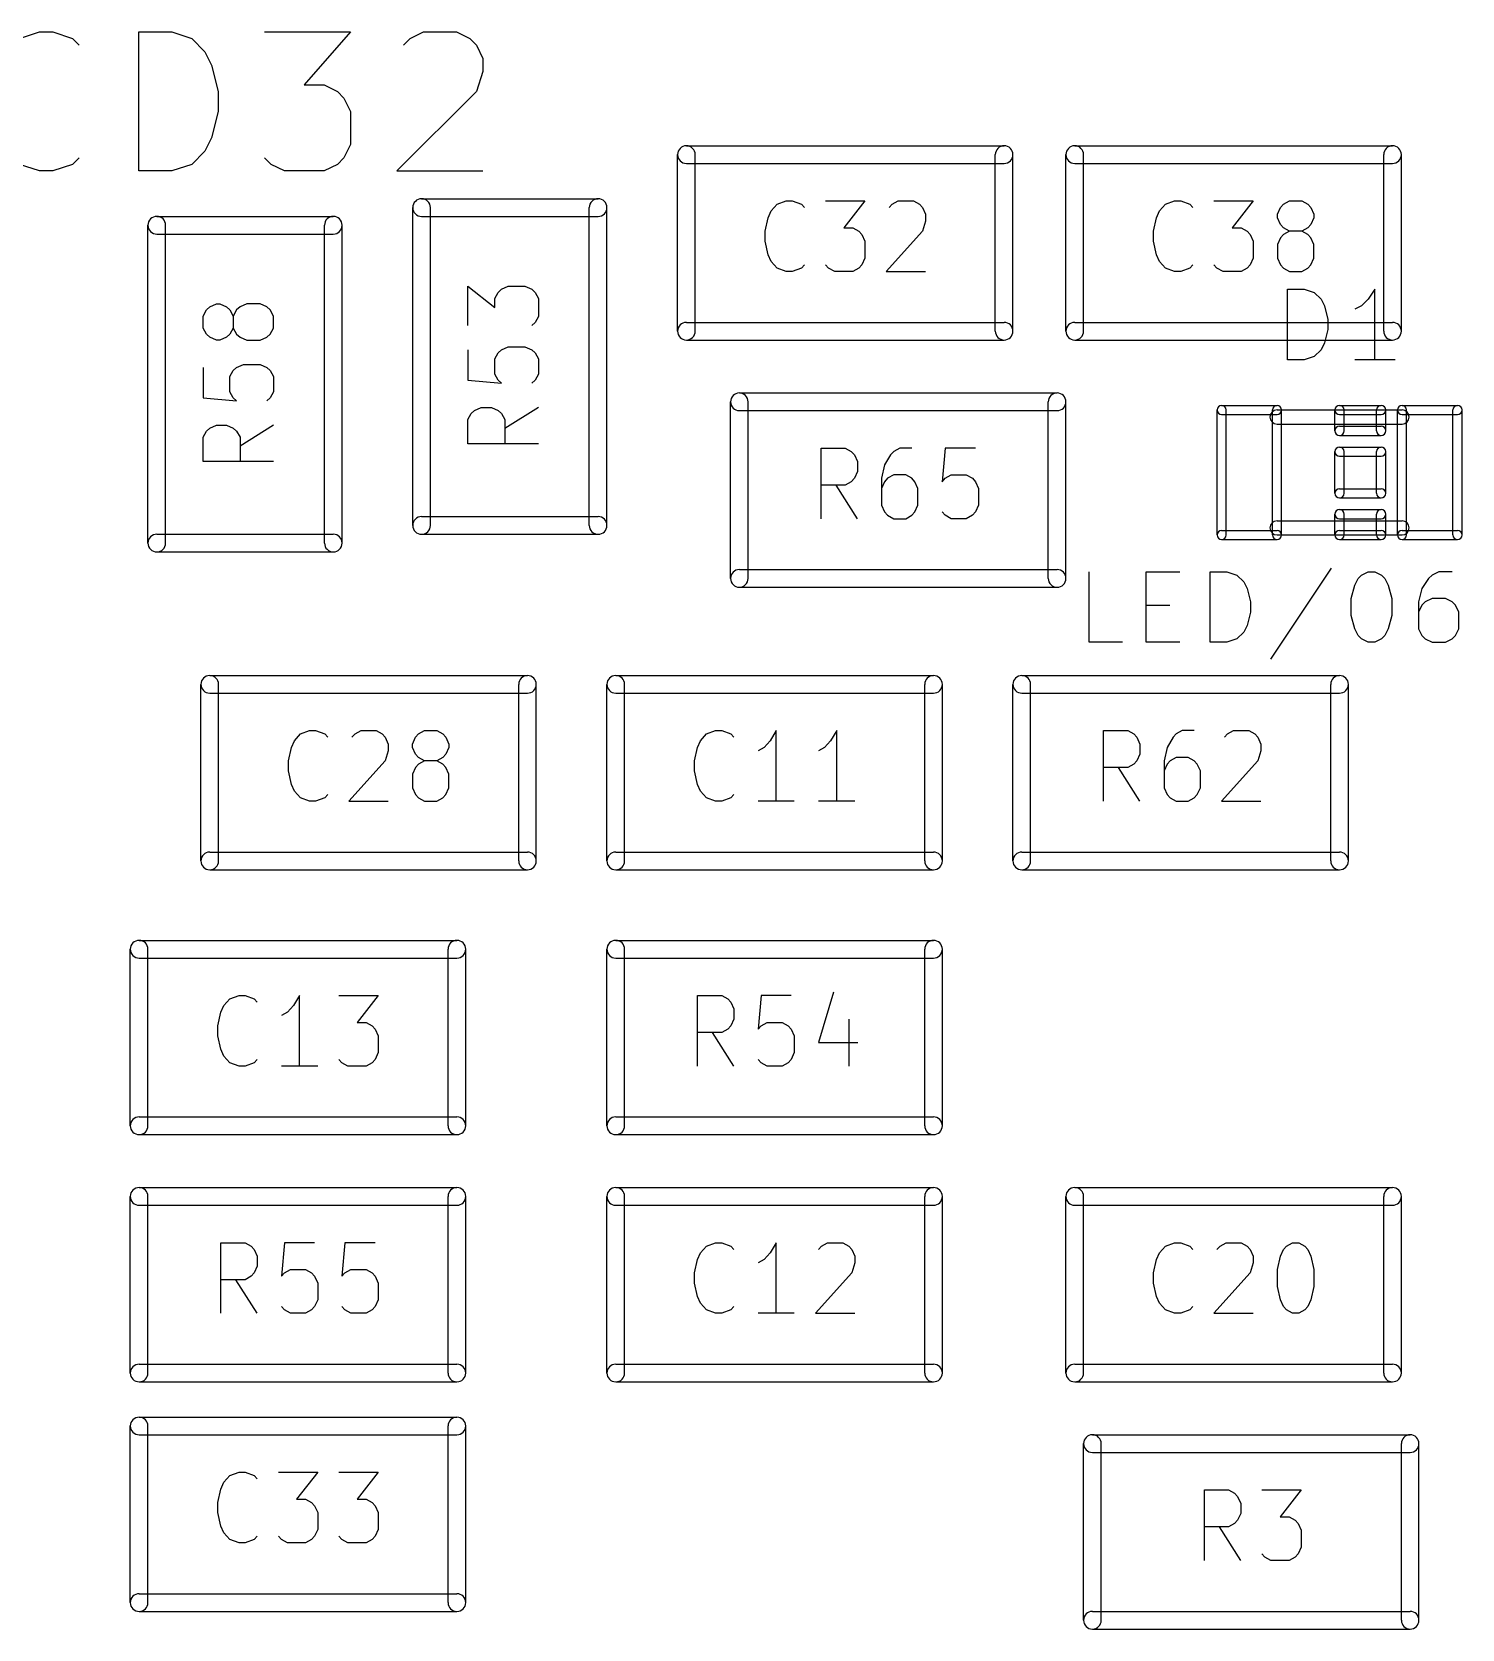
# Model space of a CAD drawing. Extents: x 51.7 to 137.6, y -122.1 to -55.4.
# Drawn here: x 83.81 to 94.1, y -86.04 to -74.56 of the extents above; entities that cross this region are included whole.
import ezdxf

# ---------------------------------------------------------------- set-up
doc = ezdxf.new("R2010")
doc.units = 0
doc.header["$MEASUREMENT"] = 0
doc.layers.add('BLACK', color=250, linetype='CONTINUOUS')

msp = doc.modelspace()

# ---------------------------------------------------------------- linework, layer by layer
at = {"layer": 'BLACK'}
for p, q in [((83.7222, -74.6034), (83.8651, -74.5558)), ((83.8651, -74.5558), (83.9603, -74.5558)), ((83.9603, -74.5558), (84.1032, -74.6034)), ((84.1032, -74.6034), (84.1508, -74.651)), ((84.5794, -75.5558), (84.5794, -74.5558)), ((84.5794, -74.5558), (84.8175, -74.5558)), ((84.8175, -74.5558), (84.9603, -74.6034)), ((84.9603, -74.6034), (85.0556, -74.6986)), ((85.4841, -74.5558), (86.1032, -74.5558)), ((86.1032, -74.5558), (85.7699, -74.9367)), ((86.4841, -74.651), (86.5318, -74.6034)), ((86.5318, -74.6034), (86.627, -74.5558)), ((86.627, -74.5558), (86.8651, -74.5558)), ((86.8651, -74.5558), (86.9603, -74.6034)), ((86.9603, -74.6034), (87.008, -74.651)), ((87.008, -74.651), (87.0556, -74.7462)), ((85.0556, -74.6986), (85.1032, -74.7939)), ((87.0556, -74.7462), (87.0556, -74.8415)), ((85.1032, -74.7939), (85.1508, -74.9843)), ((87.0556, -74.8415), (87.008, -74.9843)), ((85.1508, -74.9843), (85.1508, -75.1272)), ((85.7699, -74.9367), (85.9127, -74.9367)), ((85.9127, -74.9367), (86.008, -74.9843)), ((86.008, -74.9843), (86.0556, -75.032)), ((87.008, -74.9843), (86.4365, -75.5558)), ((86.0556, -75.032), (86.1032, -75.1272)), ((85.1508, -75.1272), (85.1032, -75.3177)), ((86.1032, -75.1272), (86.1032, -75.3653)), ((85.1032, -75.3177), (85.0556, -75.4129)), ((84.1508, -75.4605), (84.1032, -75.5081)), ((85.0556, -75.4129), (84.9603, -75.5081)), ((85.5318, -75.5081), (85.4841, -75.4605)), ((86.0556, -75.4605), (86.008, -75.5081)), ((86.1032, -75.3653), (86.0556, -75.4605)), ((88.4555, -76.708), (88.4555, -75.438)), ((88.519, -75.3745), (90.805, -75.3745)), ((88.5825, -76.708), (88.5825, -75.438)), ((90.7415, -76.708), (90.7415, -75.438)), ((90.8685, -76.708), (90.8685, -75.438)), ((91.2495, -76.708), (91.2495, -75.438)), ((91.313, -75.3745), (93.599, -75.3745)), ((91.3765, -76.708), (91.3765, -75.438)), ((93.5355, -76.708), (93.5355, -75.438)), ((93.6625, -76.708), (93.6625, -75.438)), ((83.8651, -75.5558), (83.7222, -75.5081)), ((83.9603, -75.5558), (83.8651, -75.5558)), ((84.1032, -75.5081), (83.9603, -75.5558)), ((84.8175, -75.5558), (84.5794, -75.5558)), ((84.9603, -75.5081), (84.8175, -75.5558)), ((85.627, -75.5558), (85.5318, -75.5081)), ((85.9127, -75.5558), (85.627, -75.5558)), ((86.008, -75.5081), (85.9127, -75.5558)), ((86.4365, -75.5558), (87.0556, -75.5558)), ((88.519, -75.5015), (90.805, -75.5015)), ((91.313, -75.5015), (93.599, -75.5015)), ((86.614, -75.7555), (87.884, -75.7555)), ((89.1286, -75.8432), (89.1721, -75.7948)), ((89.1721, -75.7948), (89.2375, -75.7706)), ((89.2375, -75.7706), (89.281, -75.7706)), ((89.281, -75.7706), (89.3463, -75.7948)), ((89.3463, -75.7948), (89.3681, -75.819)), ((89.5205, -75.7706), (89.8035, -75.7706)), ((89.8035, -75.7706), (89.6511, -75.9641)), ((89.9777, -75.819), (89.9995, -75.7948)), ((89.9995, -75.7948), (90.043, -75.7706)), ((90.043, -75.7706), (90.1519, -75.7706)), ((90.1519, -75.7706), (90.1954, -75.7948)), ((90.1954, -75.7948), (90.2172, -75.819)), ((91.9226, -75.8432), (91.9661, -75.7948)), ((91.9661, -75.7948), (92.0315, -75.7706)), ((92.0315, -75.7706), (92.075, -75.7706)), ((92.075, -75.7706), (92.1403, -75.7948)), ((92.1403, -75.7948), (92.1621, -75.819)), ((92.3145, -75.7706), (92.5975, -75.7706)), ((92.5975, -75.7706), (92.4451, -75.9641)), ((92.7935, -75.819), (92.8152, -75.7948)), ((92.8152, -75.7948), (92.8588, -75.7706)), ((92.8588, -75.7706), (92.9459, -75.7706)), ((92.9459, -75.7706), (92.9894, -75.7948)), ((92.9894, -75.7948), (93.0112, -75.819)), ((84.709, -75.8825), (85.979, -75.8825)), ((86.5505, -78.105), (86.5505, -75.819)), ((86.614, -75.8825), (87.884, -75.8825)), ((86.6775, -78.105), (86.6775, -75.819)), ((87.8205, -78.105), (87.8205, -75.819)), ((87.9475, -78.105), (87.9475, -75.819)), ((89.0851, -75.9883), (89.1068, -75.8916)), ((89.1068, -75.8916), (89.1286, -75.8432)), ((90.2172, -75.819), (90.2389, -75.8674)), ((90.2389, -75.9158), (90.2172, -75.9883)), ((90.2389, -75.8674), (90.2389, -75.9158)), ((91.8791, -75.9883), (91.9008, -75.8916)), ((91.9008, -75.8916), (91.9226, -75.8432)), ((92.7717, -75.8674), (92.7935, -75.819)), ((92.7717, -75.8916), (92.7717, -75.8674)), ((92.7935, -75.94), (92.7717, -75.8916)), ((93.0112, -75.819), (93.0329, -75.8674)), ((93.0329, -75.8916), (93.0112, -75.94)), ((93.0329, -75.8674), (93.0329, -75.8916)), ((84.6455, -78.232), (84.6455, -75.946)), ((84.709, -76.0095), (85.979, -76.0095)), ((84.7725, -78.232), (84.7725, -75.946)), ((85.9155, -78.232), (85.9155, -75.946)), ((86.0425, -78.232), (86.0425, -75.946)), ((89.0851, -76.0609), (89.0851, -75.9883)), ((89.6511, -75.9641), (89.7164, -75.9641)), ((89.7164, -75.9641), (89.76, -75.9883)), ((89.76, -75.9883), (89.7817, -76.0125)), ((89.7817, -76.0125), (89.8035, -76.0609)), ((90.2172, -75.9883), (89.9559, -76.2786)), ((91.8791, -76.0609), (91.8791, -75.9883)), ((92.4451, -75.9641), (92.5104, -75.9641)), ((92.5104, -75.9641), (92.554, -75.9883)), ((92.554, -75.9883), (92.5757, -76.0125)), ((92.5757, -76.0125), (92.5975, -76.0609)), ((92.7935, -76.0367), (92.7717, -76.0851)), ((92.8152, -75.9641), (92.7935, -75.94)), ((92.8152, -76.0125), (92.7935, -76.0367)), ((92.8588, -75.9883), (92.8152, -75.9641)), ((92.8588, -75.9883), (92.8152, -76.0125)), ((92.9459, -75.9883), (92.8588, -75.9883)), ((92.9894, -75.9641), (92.9459, -75.9883)), ((92.9894, -76.0125), (92.9459, -75.9883)), ((93.0112, -75.94), (92.9894, -75.9641)), ((93.0112, -76.0367), (92.9894, -76.0125)), ((93.0329, -76.0851), (93.0112, -76.0367)), ((89.1068, -76.1577), (89.0851, -76.0609)), ((89.8035, -76.0609), (89.8035, -76.1819)), ((91.9008, -76.1577), (91.8791, -76.0609)), ((92.5975, -76.0609), (92.5975, -76.1819)), ((92.7717, -76.0851), (92.7717, -76.1819)), ((93.0329, -76.1819), (93.0329, -76.0851)), ((89.1286, -76.206), (89.1068, -76.1577)), ((89.1721, -76.2544), (89.1286, -76.206)), ((89.2375, -76.2786), (89.1721, -76.2544)), ((89.3463, -76.2544), (89.281, -76.2786)), ((89.3681, -76.2302), (89.3463, -76.2544)), ((89.5423, -76.2544), (89.5205, -76.2302)), ((89.5858, -76.2786), (89.5423, -76.2544)), ((89.76, -76.2544), (89.7164, -76.2786)), ((89.7817, -76.2302), (89.76, -76.2544)), ((89.8035, -76.1819), (89.7817, -76.2302)), ((91.9226, -76.206), (91.9008, -76.1577)), ((91.9661, -76.2544), (91.9226, -76.206)), ((92.0315, -76.2786), (91.9661, -76.2544)), ((92.1403, -76.2544), (92.075, -76.2786)), ((92.1621, -76.2302), (92.1403, -76.2544)), ((92.3363, -76.2544), (92.3145, -76.2302)), ((92.3798, -76.2786), (92.3363, -76.2544)), ((92.554, -76.2544), (92.5104, -76.2786)), ((92.5757, -76.2302), (92.554, -76.2544)), ((92.5975, -76.1819), (92.5757, -76.2302)), ((92.7717, -76.1819), (92.7935, -76.2302)), ((92.7935, -76.2302), (92.8152, -76.2544)), ((92.8152, -76.2544), (92.8588, -76.2786)), ((92.9459, -76.2786), (92.9894, -76.2544)), ((92.9894, -76.2544), (93.0112, -76.2302)), ((93.0112, -76.2302), (93.0329, -76.1819)), ((86.9466, -76.6681), (86.9466, -76.3851)), ((86.9466, -76.3851), (87.1401, -76.5375)), ((87.1885, -76.4068), (87.2369, -76.3851)), ((87.2369, -76.3851), (87.3579, -76.3851)), ((87.3579, -76.3851), (87.4062, -76.4068)), ((89.281, -76.2786), (89.2375, -76.2786)), ((89.7164, -76.2786), (89.5858, -76.2786)), ((89.9559, -76.2786), (90.2389, -76.2786)), ((92.075, -76.2786), (92.0315, -76.2786)), ((92.5104, -76.2786), (92.3798, -76.2786)), ((92.8588, -76.2786), (92.9459, -76.2786)), ((87.1401, -76.4721), (87.1643, -76.4286)), ((87.1401, -76.5375), (87.1401, -76.4721)), ((87.1643, -76.4286), (87.1885, -76.4068)), ((87.4062, -76.4068), (87.4304, -76.4286)), ((87.4304, -76.4286), (87.4546, -76.4721)), ((87.4546, -76.4721), (87.4546, -76.6028)), ((92.843, -76.9136), (92.843, -76.4056)), ((92.843, -76.4056), (92.964, -76.4056)), ((92.964, -76.4056), (93.0366, -76.4298)), ((93.0366, -76.4298), (93.085, -76.4782)), ((93.085, -76.4782), (93.1091, -76.5266)), ((93.4236, -76.4782), (93.3752, -76.5266)), ((93.472, -76.4056), (93.4236, -76.4782)), ((93.472, -76.9136), (93.472, -76.4056)), ((85.0416, -76.5991), (85.0658, -76.5556)), ((85.0416, -76.6862), (85.0416, -76.5991)), ((85.0658, -76.5556), (85.09, -76.5338)), ((85.09, -76.5338), (85.1384, -76.5121)), ((85.1384, -76.5121), (85.1626, -76.5121)), ((85.1626, -76.5121), (85.211, -76.5338)), ((85.211, -76.5338), (85.2351, -76.5556)), ((85.2351, -76.5556), (85.2593, -76.5991)), ((85.2835, -76.5556), (85.2593, -76.5991)), ((85.2593, -76.5991), (85.2593, -76.6862)), ((85.3077, -76.5338), (85.2835, -76.5556)), ((85.3561, -76.5121), (85.3077, -76.5338)), ((85.4529, -76.5121), (85.3561, -76.5121)), ((85.5012, -76.5338), (85.4529, -76.5121)), ((85.5254, -76.5556), (85.5012, -76.5338)), ((85.5496, -76.5991), (85.5254, -76.5556)), ((85.5496, -76.6862), (85.5496, -76.5991)), ((87.4546, -76.6028), (87.4304, -76.6463)), ((93.1091, -76.5266), (93.1333, -76.6233)), ((93.3752, -76.5266), (93.3269, -76.5508)), ((85.0658, -76.7298), (85.0416, -76.6862)), ((85.09, -76.7515), (85.0658, -76.7298)), ((85.2351, -76.7298), (85.211, -76.7515)), ((85.2593, -76.6862), (85.2351, -76.7298)), ((85.2593, -76.6862), (85.2835, -76.7298)), ((85.2835, -76.7298), (85.3077, -76.7515)), ((85.5012, -76.7515), (85.5254, -76.7298)), ((85.5254, -76.7298), (85.5496, -76.6862)), ((87.4304, -76.6463), (87.4062, -76.6681)), ((88.519, -76.6445), (90.805, -76.6445)), ((91.313, -76.6445), (93.599, -76.6445)), ((93.1333, -76.6959), (93.1091, -76.7927)), ((93.1333, -76.6233), (93.1333, -76.6959)), ((85.1384, -76.7733), (85.09, -76.7515)), ((85.1626, -76.7733), (85.1384, -76.7733)), ((85.211, -76.7515), (85.1626, -76.7733)), ((85.3077, -76.7515), (85.3561, -76.7733)), ((85.3561, -76.7733), (85.4529, -76.7733)), ((85.4529, -76.7733), (85.5012, -76.7515)), ((86.9466, -76.8423), (86.9466, -77.06)), ((87.1643, -76.864), (87.1885, -76.8423)), ((87.1885, -76.8423), (87.2369, -76.8205)), ((87.2369, -76.8205), (87.3579, -76.8205)), ((87.3579, -76.8205), (87.4062, -76.8423)), ((87.4062, -76.8423), (87.4304, -76.864)), ((88.519, -76.7715), (90.805, -76.7715)), ((91.313, -76.7715), (93.599, -76.7715)), ((93.085, -76.841), (93.0366, -76.8894)), ((93.1091, -76.7927), (93.085, -76.841)), ((85.2835, -76.9693), (85.3319, -76.9475)), ((85.3319, -76.9475), (85.4529, -76.9475)), ((85.4529, -76.9475), (85.5012, -76.9693)), ((87.1401, -76.9076), (87.1643, -76.864)), ((87.1401, -77.0164), (87.1401, -76.9076)), ((87.4304, -76.864), (87.4546, -76.9076)), ((87.4546, -76.9076), (87.4546, -77.0164)), ((92.964, -76.9136), (92.843, -76.9136)), ((93.0366, -76.8894), (92.964, -76.9136)), ((93.6171, -76.9136), (93.3269, -76.9136)), ((85.0416, -76.9693), (85.0416, -77.187)), ((85.2351, -77.0346), (85.2593, -76.991)), ((85.2351, -77.1434), (85.2351, -77.0346)), ((85.2593, -76.991), (85.2835, -76.9693)), ((85.5012, -76.9693), (85.5254, -76.991)), ((85.5254, -76.991), (85.5496, -77.0346)), ((85.5496, -77.0346), (85.5496, -77.1434)), ((86.9466, -77.06), (87.1885, -77.0817)), ((87.1643, -77.06), (87.1401, -77.0164)), ((87.1885, -77.0817), (87.1643, -77.06)), ((87.4304, -77.06), (87.4062, -77.0817)), ((87.4546, -77.0164), (87.4304, -77.06)), ((85.0416, -77.187), (85.2835, -77.2087)), ((85.2593, -77.187), (85.2351, -77.1434)), ((85.2835, -77.2087), (85.2593, -77.187)), ((85.5254, -77.187), (85.5012, -77.2087)), ((85.5496, -77.1434), (85.5254, -77.187)), ((88.9, -77.1525), (91.186, -77.1525)), ((86.9466, -77.343), (86.9708, -77.2995)), ((86.9708, -77.2995), (86.995, -77.2777)), ((86.995, -77.2777), (87.0434, -77.2559)), ((87.0434, -77.2559), (87.116, -77.2559)), ((87.116, -77.2559), (87.1643, -77.2777)), ((87.1643, -77.2777), (87.1885, -77.2995)), ((87.1885, -77.2995), (87.2127, -77.343)), ((87.4546, -77.2559), (87.2127, -77.4083)), ((88.8365, -78.486), (88.8365, -77.216)), ((88.9, -77.2795), (91.186, -77.2795)), ((88.9635, -78.486), (88.9635, -77.216)), ((91.1225, -78.486), (91.1225, -77.216)), ((91.2495, -78.486), (91.2495, -77.216)), ((92.3366, -78.1736), (92.3366, -77.2744)), ((92.3696, -77.2414), (92.7684, -77.2414)), ((92.4027, -78.1736), (92.4027, -77.2744)), ((92.7354, -78.1736), (92.7354, -77.2744)), ((92.7684, -77.2744), (93.6676, -77.2744)), ((92.8014, -78.1736), (92.8014, -77.2744)), ((93.185, -77.4243), (93.185, -77.2744)), ((93.218, -77.2414), (93.5177, -77.2414)), ((93.251, -77.4243), (93.251, -77.2744)), ((93.4847, -77.4243), (93.4847, -77.2744)), ((93.5507, -77.4243), (93.5507, -77.2744)), ((93.6346, -78.1736), (93.6346, -77.2744)), ((93.6676, -77.2414), (94.0664, -77.2414)), ((93.7006, -78.1736), (93.7006, -77.2744)), ((94.0333, -78.1736), (94.0333, -77.2744)), ((94.0994, -78.1736), (94.0994, -77.2744)), ((85.0658, -77.4265), (85.09, -77.4047)), ((85.09, -77.4047), (85.1384, -77.3829)), ((85.1384, -77.3829), (85.211, -77.3829)), ((85.211, -77.3829), (85.2593, -77.4047)), ((85.2593, -77.4047), (85.2835, -77.4265)), ((85.5496, -77.3829), (85.3077, -77.5353)), ((86.9466, -77.5172), (86.9466, -77.343)), ((87.2127, -77.343), (87.2127, -77.5172)), ((92.3696, -77.3074), (92.7684, -77.3074)), ((92.7684, -77.376), (93.6676, -77.376)), ((93.218, -77.3074), (93.5177, -77.3074)), ((93.218, -77.3913), (93.5177, -77.3913)), ((93.6676, -77.3074), (94.0664, -77.3074)), ((85.0416, -77.47), (85.0658, -77.4265)), ((85.0416, -77.6442), (85.0416, -77.47)), ((85.2835, -77.4265), (85.3077, -77.47)), ((85.3077, -77.47), (85.3077, -77.6442)), ((87.4546, -77.5172), (86.9466, -77.5172)), ((93.218, -77.4573), (93.5177, -77.4573)), ((85.5496, -77.6442), (85.0416, -77.6442)), ((89.4878, -78.0566), (89.4878, -77.5486)), ((89.4878, -77.5486), (89.662, -77.5486)), ((89.662, -77.5486), (89.7055, -77.5728)), ((89.7055, -77.5728), (89.7273, -77.597)), ((89.7273, -77.597), (89.7491, -77.6454)), ((89.7491, -77.6454), (89.7491, -77.718)), ((89.9886, -77.597), (89.945, -77.6696)), ((90.0103, -77.5728), (89.9886, -77.597)), ((90.0539, -77.5486), (90.0103, -77.5728)), ((90.141, -77.5486), (90.0539, -77.5486)), ((90.3805, -77.5486), (90.3587, -77.7905)), ((90.5982, -77.5486), (90.3805, -77.5486)), ((93.185, -77.8739), (93.185, -77.5741)), ((93.218, -77.5411), (93.5177, -77.5411)), ((93.218, -77.6072), (93.5177, -77.6072)), ((93.251, -77.8739), (93.251, -77.5741)), ((93.4847, -77.8739), (93.4847, -77.5741)), ((93.5507, -77.8739), (93.5507, -77.5741)), ((89.7491, -77.718), (89.7273, -77.7663)), ((89.945, -77.6696), (89.9233, -77.7663)), ((90.0103, -77.7421), (89.9668, -77.7663)), ((90.0974, -77.7421), (90.0103, -77.7421)), ((90.141, -77.7663), (90.0974, -77.7421)), ((90.3805, -77.7663), (90.424, -77.7421)), ((90.424, -77.7421), (90.5329, -77.7421)), ((90.5329, -77.7421), (90.5764, -77.7663)), ((89.662, -77.8147), (89.4878, -77.8147)), ((89.7491, -78.0566), (89.5967, -77.8147)), ((89.7055, -77.7905), (89.662, -77.8147)), ((89.7273, -77.7663), (89.7055, -77.7905)), ((89.9233, -77.7663), (89.9233, -77.9599)), ((89.945, -77.7905), (89.9233, -77.8389)), ((89.9668, -77.7663), (89.945, -77.7905)), ((90.1627, -77.7905), (90.141, -77.7663)), ((90.1845, -77.8389), (90.1627, -77.7905)), ((90.1845, -77.9599), (90.1845, -77.8389)), ((90.3587, -77.7905), (90.3805, -77.7663)), ((90.5764, -77.7663), (90.5982, -77.7905)), ((90.5982, -77.7905), (90.6199, -77.8389)), ((90.6199, -77.8389), (90.6199, -77.9599)), ((93.218, -77.8408), (93.5177, -77.8408)), ((89.9233, -77.9599), (89.945, -78.0082)), ((90.1627, -78.0082), (90.1845, -77.9599)), ((90.6199, -77.9599), (90.5982, -78.0082)), ((93.218, -77.9069), (93.5177, -77.9069)), ((93.218, -77.9907), (93.5177, -77.9907)), ((86.614, -78.0415), (87.884, -78.0415)), ((89.945, -78.0082), (89.9668, -78.0324)), ((89.9668, -78.0324), (90.0103, -78.0566)), ((90.0103, -78.0566), (90.0974, -78.0566)), ((90.0974, -78.0566), (90.141, -78.0324)), ((90.141, -78.0324), (90.1627, -78.0082)), ((90.3805, -78.0324), (90.3587, -78.0082)), ((90.424, -78.0566), (90.3805, -78.0324)), ((90.5329, -78.0566), (90.424, -78.0566)), ((90.5764, -78.0324), (90.5329, -78.0566)), ((90.5982, -78.0082), (90.5764, -78.0324)), ((92.7684, -78.072), (93.6676, -78.072)), ((93.185, -78.1736), (93.185, -78.0237)), ((93.218, -78.0567), (93.5177, -78.0567)), ((93.251, -78.1736), (93.251, -78.0237)), ((93.4847, -78.1736), (93.4847, -78.0237)), ((93.5507, -78.1736), (93.5507, -78.0237)), ((84.709, -78.1685), (85.979, -78.1685)), ((86.614, -78.1685), (87.884, -78.1685)), ((92.3696, -78.1406), (92.7684, -78.1406)), ((92.3696, -78.2066), (92.7684, -78.2066)), ((92.7684, -78.1736), (93.6676, -78.1736)), ((93.218, -78.1406), (93.5177, -78.1406)), ((93.218, -78.2066), (93.5177, -78.2066)), ((93.6676, -78.1406), (94.0664, -78.1406)), ((93.6676, -78.2066), (94.0664, -78.2066)), ((84.709, -78.2955), (85.979, -78.2955)), ((88.9, -78.4225), (91.186, -78.4225)), ((91.4158, -78.9456), (91.4158, -78.4376)), ((91.827, -78.9456), (91.827, -78.4376)), ((91.827, -78.4376), (92.069, -78.4376)), ((92.2867, -78.9456), (92.2867, -78.4376)), ((92.2867, -78.4376), (92.4076, -78.4376)), ((92.4076, -78.4376), (92.4802, -78.4618)), ((93.1575, -78.4134), (92.7221, -79.0666)), ((93.3752, -78.4618), (93.4236, -78.4376)), ((93.4236, -78.4376), (93.472, -78.4376)), ((93.472, -78.4376), (93.5204, -78.4618)), ((93.9316, -78.4376), (93.8832, -78.4618)), ((94.0284, -78.4376), (93.9316, -78.4376)), ((88.9, -78.5495), (91.186, -78.5495)), ((92.4802, -78.4618), (92.5286, -78.5102)), ((92.5286, -78.5102), (92.5528, -78.5586)), ((92.5528, -78.5586), (92.577, -78.6553)), ((93.3027, -78.6311), (93.3269, -78.5344)), ((93.3269, -78.5344), (93.351, -78.486)), ((93.351, -78.486), (93.3752, -78.4618)), ((93.5204, -78.4618), (93.5446, -78.486)), ((93.5446, -78.486), (93.5688, -78.5344)), ((93.5688, -78.5344), (93.593, -78.6311)), ((93.8107, -78.5586), (93.7865, -78.6553)), ((93.859, -78.486), (93.8107, -78.5586)), ((93.8832, -78.4618), (93.859, -78.486)), ((91.827, -78.6795), (91.9964, -78.6795)), ((92.577, -78.6553), (92.577, -78.7279)), ((93.3027, -78.7521), (93.3027, -78.6311)), ((93.593, -78.6311), (93.593, -78.7521)), ((93.7865, -78.6553), (93.7865, -78.8489)), ((93.8107, -78.6795), (93.7865, -78.7279)), ((93.8349, -78.6553), (93.8107, -78.6795)), ((93.8832, -78.6311), (93.8349, -78.6553)), ((93.98, -78.6311), (93.8832, -78.6311)), ((94.0284, -78.6553), (93.98, -78.6311)), ((94.0526, -78.6795), (94.0284, -78.6553)), ((94.0768, -78.7279), (94.0526, -78.6795)), ((92.577, -78.7279), (92.5528, -78.8247)), ((93.3269, -78.8489), (93.3027, -78.7521)), ((93.593, -78.7521), (93.5688, -78.8489)), ((94.0768, -78.8489), (94.0768, -78.7279)), ((92.5286, -78.873), (92.4802, -78.9214)), ((92.5528, -78.8247), (92.5286, -78.873)), ((93.351, -78.8972), (93.3269, -78.8489)), ((93.3752, -78.9214), (93.351, -78.8972)), ((93.5446, -78.8972), (93.5204, -78.9214)), ((93.5688, -78.8489), (93.5446, -78.8972)), ((93.7865, -78.8489), (93.8107, -78.8972)), ((93.8107, -78.8972), (93.8349, -78.9214)), ((94.0284, -78.9214), (94.0526, -78.8972)), ((94.0526, -78.8972), (94.0768, -78.8489)), ((91.6577, -78.9456), (91.4158, -78.9456)), ((92.069, -78.9456), (91.827, -78.9456)), ((92.4076, -78.9456), (92.2867, -78.9456)), ((92.4802, -78.9214), (92.4076, -78.9456)), ((93.4236, -78.9456), (93.3752, -78.9214)), ((93.472, -78.9456), (93.4236, -78.9456)), ((93.5204, -78.9214), (93.472, -78.9456)), ((93.8349, -78.9214), (93.8832, -78.9456)), ((93.8832, -78.9456), (93.98, -78.9456)), ((93.98, -78.9456), (94.0284, -78.9214)), ((85.0265, -80.518), (85.0265, -79.248)), ((85.09, -79.1845), (87.376, -79.1845)), ((85.1535, -80.518), (85.1535, -79.248)), ((87.3125, -80.518), (87.3125, -79.248)), ((87.4395, -80.518), (87.4395, -79.248)), ((87.9475, -80.518), (87.9475, -79.248)), ((88.011, -79.1845), (90.297, -79.1845)), ((88.0745, -80.518), (88.0745, -79.248)), ((90.2335, -80.518), (90.2335, -79.248)), ((90.3605, -80.518), (90.3605, -79.248)), ((90.8685, -80.518), (90.8685, -79.248)), ((90.932, -79.1845), (93.218, -79.1845)), ((90.9955, -80.518), (90.9955, -79.248)), ((93.1545, -80.518), (93.1545, -79.248)), ((93.2815, -80.518), (93.2815, -79.248)), ((85.09, -79.3115), (87.376, -79.3115)), ((88.011, -79.3115), (90.297, -79.3115)), ((90.932, -79.3115), (93.218, -79.3115)), ((85.7431, -79.6048), (85.8085, -79.5806)), ((85.8085, -79.5806), (85.852, -79.5806)), ((85.852, -79.5806), (85.9173, -79.6048)), ((86.135, -79.6048), (86.1786, -79.5806)), ((86.1786, -79.5806), (86.2874, -79.5806)), ((86.2874, -79.5806), (86.331, -79.6048)), ((86.5922, -79.6048), (86.6358, -79.5806)), ((86.6358, -79.5806), (86.7229, -79.5806)), ((86.7229, -79.5806), (86.7664, -79.6048)), ((88.6641, -79.6048), (88.7295, -79.5806)), ((88.7295, -79.5806), (88.773, -79.5806)), ((88.773, -79.5806), (88.8383, -79.6048)), ((89.1649, -79.5806), (89.1213, -79.6532)), ((89.1649, -80.0886), (89.1649, -79.5806)), ((89.6003, -79.5806), (89.5568, -79.6532)), ((89.6003, -80.0886), (89.6003, -79.5806)), ((91.5198, -80.0886), (91.5198, -79.5806)), ((91.5198, -79.5806), (91.694, -79.5806)), ((91.694, -79.5806), (91.7375, -79.6048)), ((92.0859, -79.5806), (92.0423, -79.6048)), ((92.173, -79.5806), (92.0859, -79.5806)), ((92.4125, -79.6048), (92.456, -79.5806)), ((92.456, -79.5806), (92.5649, -79.5806)), ((92.5649, -79.5806), (92.6084, -79.6048)), ((85.6561, -79.7983), (85.6778, -79.7016)), ((85.6778, -79.7016), (85.6996, -79.6532)), ((85.6996, -79.6532), (85.7431, -79.6048)), ((85.9173, -79.6048), (85.9391, -79.629)), ((86.1133, -79.629), (86.135, -79.6048)), ((86.331, -79.6048), (86.3527, -79.629)), ((86.3527, -79.629), (86.3745, -79.6774)), ((86.3745, -79.6774), (86.3745, -79.7258)), ((86.5487, -79.6774), (86.5705, -79.629)), ((86.5487, -79.7016), (86.5487, -79.6774)), ((86.5705, -79.75), (86.5487, -79.7016)), ((86.5705, -79.629), (86.5922, -79.6048)), ((86.7664, -79.6048), (86.7882, -79.629)), ((86.7882, -79.629), (86.8099, -79.6774)), ((86.8099, -79.7016), (86.7882, -79.75)), ((86.8099, -79.6774), (86.8099, -79.7016)), ((88.5771, -79.7983), (88.5988, -79.7016)), ((88.5988, -79.7016), (88.6206, -79.6532)), ((88.6206, -79.6532), (88.6641, -79.6048)), ((88.8383, -79.6048), (88.8601, -79.629)), ((89.0778, -79.7016), (89.0343, -79.7258)), ((89.1213, -79.6532), (89.0778, -79.7016)), ((89.5132, -79.7016), (89.4697, -79.7258)), ((89.5568, -79.6532), (89.5132, -79.7016)), ((91.7375, -79.6048), (91.7593, -79.629)), ((91.7593, -79.629), (91.7811, -79.6774)), ((91.7811, -79.6774), (91.7811, -79.75)), ((91.977, -79.7016), (91.9553, -79.7983)), ((92.0206, -79.629), (91.977, -79.7016)), ((92.0423, -79.6048), (92.0206, -79.629)), ((92.3907, -79.629), (92.4125, -79.6048)), ((92.6084, -79.6048), (92.6302, -79.629)), ((92.6302, -79.629), (92.6519, -79.6774)), ((92.6519, -79.6774), (92.6519, -79.7258)), ((85.6561, -79.8709), (85.6561, -79.7983)), ((86.3527, -79.7983), (86.0915, -80.0886)), ((86.3745, -79.7258), (86.3527, -79.7983)), ((86.5922, -79.7741), (86.5705, -79.75)), ((86.5922, -79.8225), (86.5705, -79.8467)), ((86.6358, -79.7983), (86.5922, -79.7741)), ((86.6358, -79.7983), (86.5922, -79.8225)), ((86.7229, -79.7983), (86.6358, -79.7983)), ((86.7664, -79.7741), (86.7229, -79.7983)), ((86.7664, -79.8225), (86.7229, -79.7983)), ((86.7882, -79.75), (86.7664, -79.7741)), ((86.7882, -79.8467), (86.7664, -79.8225)), ((88.5771, -79.8709), (88.5771, -79.7983)), ((91.7375, -79.8225), (91.694, -79.8467)), ((91.7593, -79.7983), (91.7375, -79.8225)), ((91.7811, -79.75), (91.7593, -79.7983)), ((91.9553, -79.7983), (91.9553, -79.9919)), ((91.977, -79.8225), (91.9553, -79.8709)), ((91.9988, -79.7983), (91.977, -79.8225)), ((92.0423, -79.7741), (91.9988, -79.7983)), ((92.1294, -79.7741), (92.0423, -79.7741)), ((92.173, -79.7983), (92.1294, -79.7741)), ((92.1947, -79.8225), (92.173, -79.7983)), ((92.2165, -79.8709), (92.1947, -79.8225)), ((92.6302, -79.7983), (92.3689, -80.0886)), ((92.6519, -79.7258), (92.6302, -79.7983)), ((85.6778, -79.9677), (85.6561, -79.8709)), ((86.5705, -79.8467), (86.5487, -79.8951)), ((86.5487, -79.8951), (86.5487, -79.9919)), ((86.8099, -79.8951), (86.7882, -79.8467)), ((86.8099, -79.9919), (86.8099, -79.8951)), ((88.5988, -79.9677), (88.5771, -79.8709)), ((91.694, -79.8467), (91.5198, -79.8467)), ((91.7811, -80.0886), (91.6287, -79.8467)), ((92.2165, -79.9919), (92.2165, -79.8709)), ((85.6996, -80.016), (85.6778, -79.9677)), ((85.7431, -80.0644), (85.6996, -80.016)), ((85.9391, -80.0402), (85.9173, -80.0644)), ((86.5487, -79.9919), (86.5705, -80.0402)), ((86.5705, -80.0402), (86.5922, -80.0644)), ((86.7664, -80.0644), (86.7882, -80.0402)), ((86.7882, -80.0402), (86.8099, -79.9919)), ((88.6206, -80.016), (88.5988, -79.9677)), ((88.6641, -80.0644), (88.6206, -80.016)), ((88.8601, -80.0402), (88.8383, -80.0644)), ((91.9553, -79.9919), (91.977, -80.0402)), ((91.977, -80.0402), (91.9988, -80.0644)), ((92.173, -80.0644), (92.1947, -80.0402)), ((92.1947, -80.0402), (92.2165, -79.9919)), ((85.8085, -80.0886), (85.7431, -80.0644)), ((85.852, -80.0886), (85.8085, -80.0886)), ((85.9173, -80.0644), (85.852, -80.0886)), ((86.0915, -80.0886), (86.3745, -80.0886)), ((86.5922, -80.0644), (86.6358, -80.0886)), ((86.6358, -80.0886), (86.7229, -80.0886)), ((86.7229, -80.0886), (86.7664, -80.0644)), ((88.7295, -80.0886), (88.6641, -80.0644)), ((88.773, -80.0886), (88.7295, -80.0886)), ((88.8383, -80.0644), (88.773, -80.0886)), ((89.2955, -80.0886), (89.0343, -80.0886)), ((89.7309, -80.0886), (89.4697, -80.0886)), ((91.9988, -80.0644), (92.0423, -80.0886)), ((92.0423, -80.0886), (92.1294, -80.0886)), ((92.1294, -80.0886), (92.173, -80.0644)), ((92.3689, -80.0886), (92.6519, -80.0886)), ((85.09, -80.4545), (87.376, -80.4545)), ((88.011, -80.4545), (90.297, -80.4545)), ((90.932, -80.4545), (93.218, -80.4545)), ((85.09, -80.5815), (87.376, -80.5815)), ((88.011, -80.5815), (90.297, -80.5815)), ((90.932, -80.5815), (93.218, -80.5815)), ((84.582, -81.0895), (86.868, -81.0895)), ((88.011, -81.0895), (90.297, -81.0895)), ((84.5185, -82.423), (84.5185, -81.153)), ((84.6455, -82.423), (84.6455, -81.153)), ((86.8045, -82.423), (86.8045, -81.153)), ((86.9315, -82.423), (86.9315, -81.153)), ((87.9475, -82.423), (87.9475, -81.153)), ((88.0745, -82.423), (88.0745, -81.153)), ((90.2335, -82.423), (90.2335, -81.153)), ((90.3605, -82.423), (90.3605, -81.153)), ((84.582, -81.2165), (86.868, -81.2165)), ((88.011, -81.2165), (90.297, -81.2165)), ((85.1916, -81.5582), (85.2351, -81.5098)), ((85.2351, -81.5098), (85.3005, -81.4856)), ((85.3005, -81.4856), (85.344, -81.4856)), ((85.344, -81.4856), (85.4093, -81.5098)), ((85.4093, -81.5098), (85.4311, -81.534)), ((85.7359, -81.4856), (85.6923, -81.5582)), ((85.7359, -81.9936), (85.7359, -81.4856)), ((86.0189, -81.4856), (86.3019, -81.4856)), ((86.3019, -81.4856), (86.1495, -81.6791)), ((88.5988, -81.9936), (88.5988, -81.4856)), ((88.5988, -81.4856), (88.773, -81.4856)), ((88.773, -81.4856), (88.8165, -81.5098)), ((88.8165, -81.5098), (88.8383, -81.534)), ((88.8383, -81.534), (88.8601, -81.5824)), ((89.056, -81.4856), (89.0343, -81.7275)), ((89.2737, -81.4856), (89.056, -81.4856)), ((89.5785, -81.4614), (89.4697, -81.8243)), ((85.1481, -81.7033), (85.1698, -81.6066)), ((85.1698, -81.6066), (85.1916, -81.5582)), ((85.6488, -81.6066), (85.6053, -81.6308)), ((85.6923, -81.5582), (85.6488, -81.6066)), ((88.8601, -81.655), (88.8383, -81.7033)), ((88.8601, -81.5824), (88.8601, -81.655)), ((89.6874, -81.655), (89.6874, -81.9936)), ((85.1481, -81.7759), (85.1481, -81.7033)), ((85.1698, -81.8727), (85.1481, -81.7759)), ((86.1495, -81.6791), (86.2149, -81.6791)), ((86.2149, -81.6791), (86.2584, -81.7033)), ((86.2584, -81.7033), (86.2802, -81.7275)), ((86.2802, -81.7275), (86.3019, -81.7759)), ((86.3019, -81.7759), (86.3019, -81.8969)), ((88.773, -81.7517), (88.5988, -81.7517)), ((88.8601, -81.9936), (88.7077, -81.7517)), ((88.8165, -81.7275), (88.773, -81.7517)), ((88.8383, -81.7033), (88.8165, -81.7275)), ((89.0343, -81.7275), (89.056, -81.7033)), ((89.056, -81.7033), (89.0996, -81.6791)), ((89.0996, -81.6791), (89.2084, -81.6791)), ((89.2084, -81.6791), (89.252, -81.7033)), ((89.252, -81.7033), (89.2737, -81.7275)), ((89.2737, -81.7275), (89.2955, -81.7759)), ((89.2955, -81.7759), (89.2955, -81.8969)), ((85.1916, -81.921), (85.1698, -81.8727)), ((86.3019, -81.8969), (86.2802, -81.9452)), ((89.2955, -81.8969), (89.2737, -81.9452)), ((89.4697, -81.8243), (89.7527, -81.8243)), ((85.2351, -81.9694), (85.1916, -81.921)), ((85.3005, -81.9936), (85.2351, -81.9694)), ((85.344, -81.9936), (85.3005, -81.9936)), ((85.4093, -81.9694), (85.344, -81.9936)), ((85.4311, -81.9452), (85.4093, -81.9694)), ((85.8665, -81.9936), (85.6053, -81.9936)), ((86.0407, -81.9694), (86.0189, -81.9452)), ((86.0842, -81.9936), (86.0407, -81.9694)), ((86.2149, -81.9936), (86.0842, -81.9936)), ((86.2584, -81.9694), (86.2149, -81.9936)), ((86.2802, -81.9452), (86.2584, -81.9694)), ((89.056, -81.9694), (89.0343, -81.9452)), ((89.0996, -81.9936), (89.056, -81.9694)), ((89.2084, -81.9936), (89.0996, -81.9936)), ((89.252, -81.9694), (89.2084, -81.9936)), ((89.2737, -81.9452), (89.252, -81.9694)), ((84.582, -82.3595), (86.868, -82.3595)), ((88.011, -82.3595), (90.297, -82.3595)), ((84.582, -82.4865), (86.868, -82.4865)), ((88.011, -82.4865), (90.297, -82.4865)), ((84.5185, -84.201), (84.5185, -82.931)), ((84.582, -82.8675), (86.868, -82.8675)), ((84.6455, -84.201), (84.6455, -82.931)), ((86.8045, -84.201), (86.8045, -82.931)), ((86.9315, -84.201), (86.9315, -82.931)), ((87.9475, -84.201), (87.9475, -82.931)), ((88.011, -82.8675), (90.297, -82.8675)), ((88.0745, -84.201), (88.0745, -82.931)), ((90.2335, -84.201), (90.2335, -82.931)), ((90.3605, -84.201), (90.3605, -82.931)), ((91.2495, -84.201), (91.2495, -82.931)), ((91.313, -82.8675), (93.599, -82.8675)), ((91.3765, -84.201), (91.3765, -82.931)), ((93.5355, -84.201), (93.5355, -82.931)), ((93.6625, -84.201), (93.6625, -82.931)), ((84.582, -82.9945), (86.868, -82.9945)), ((88.011, -82.9945), (90.297, -82.9945)), ((91.313, -82.9945), (93.599, -82.9945)), ((85.1698, -83.7716), (85.1698, -83.2636)), ((85.1698, -83.2636), (85.344, -83.2636)), ((85.344, -83.2636), (85.3875, -83.2878)), ((85.627, -83.2636), (85.6053, -83.5055)), ((85.8447, -83.2636), (85.627, -83.2636)), ((86.0625, -83.2636), (86.0407, -83.5055)), ((86.2802, -83.2636), (86.0625, -83.2636)), ((88.6641, -83.2878), (88.7295, -83.2636)), ((88.7295, -83.2636), (88.773, -83.2636)), ((88.773, -83.2636), (88.8383, -83.2878)), ((89.1649, -83.2636), (89.1213, -83.3362)), ((89.1649, -83.7716), (89.1649, -83.2636)), ((89.4915, -83.2878), (89.535, -83.2636)), ((89.535, -83.2636), (89.6439, -83.2636)), ((89.6439, -83.2636), (89.6874, -83.2878)), ((91.9661, -83.2878), (92.0315, -83.2636)), ((92.0315, -83.2636), (92.075, -83.2636)), ((92.075, -83.2636), (92.1403, -83.2878)), ((92.358, -83.2878), (92.4016, -83.2636)), ((92.4016, -83.2636), (92.5104, -83.2636)), ((92.5104, -83.2636), (92.554, -83.2878)), ((92.837, -83.2878), (92.8805, -83.2636)), ((92.8805, -83.2636), (92.9241, -83.2636)), ((92.9241, -83.2636), (92.9676, -83.2878)), ((85.3875, -83.2878), (85.4093, -83.312)), ((85.4093, -83.312), (85.4311, -83.3604)), ((85.4311, -83.3604), (85.4311, -83.433)), ((88.5771, -83.4813), (88.5988, -83.3846)), ((88.5988, -83.3846), (88.6206, -83.3362)), ((88.6206, -83.3362), (88.6641, -83.2878)), ((88.8383, -83.2878), (88.8601, -83.312)), ((89.0778, -83.3846), (89.0343, -83.4088)), ((89.1213, -83.3362), (89.0778, -83.3846)), ((89.4697, -83.312), (89.4915, -83.2878)), ((89.6874, -83.2878), (89.7092, -83.312)), ((89.7092, -83.312), (89.7309, -83.3604)), ((89.7309, -83.3604), (89.7309, -83.4088)), ((91.8791, -83.4813), (91.9008, -83.3846)), ((91.9008, -83.3846), (91.9226, -83.3362)), ((91.9226, -83.3362), (91.9661, -83.2878)), ((92.1403, -83.2878), (92.1621, -83.312)), ((92.3363, -83.312), (92.358, -83.2878)), ((92.554, -83.2878), (92.5757, -83.312)), ((92.5757, -83.312), (92.5975, -83.3604)), ((92.5975, -83.3604), (92.5975, -83.4088)), ((92.7717, -83.4571), (92.7935, -83.3604)), ((92.7935, -83.3604), (92.8152, -83.312)), ((92.8152, -83.312), (92.837, -83.2878)), ((92.9676, -83.2878), (92.9894, -83.312)), ((92.9894, -83.312), (93.0112, -83.3604)), ((93.0112, -83.3604), (93.0329, -83.4571)), ((85.3875, -83.5055), (85.344, -83.5297)), ((85.4093, -83.4813), (85.3875, -83.5055)), ((85.4311, -83.433), (85.4093, -83.4813)), ((85.6053, -83.5055), (85.627, -83.4813)), ((85.627, -83.4813), (85.6706, -83.4571)), ((85.6706, -83.4571), (85.7794, -83.4571)), ((85.7794, -83.4571), (85.823, -83.4813)), ((85.823, -83.4813), (85.8447, -83.5055)), ((85.8447, -83.5055), (85.8665, -83.5539)), ((86.0407, -83.5055), (86.0625, -83.4813)), ((86.0625, -83.4813), (86.106, -83.4571)), ((86.106, -83.4571), (86.2149, -83.4571)), ((86.2149, -83.4571), (86.2584, -83.4813)), ((86.2584, -83.4813), (86.2802, -83.5055)), ((86.2802, -83.5055), (86.3019, -83.5539)), ((88.5771, -83.5539), (88.5771, -83.4813)), ((89.7092, -83.4813), (89.4479, -83.7716)), ((89.7309, -83.4088), (89.7092, -83.4813)), ((91.8791, -83.5539), (91.8791, -83.4813)), ((92.5757, -83.4813), (92.3145, -83.7716)), ((92.5975, -83.4088), (92.5757, -83.4813)), ((92.7717, -83.5781), (92.7717, -83.4571)), ((93.0329, -83.4571), (93.0329, -83.5781)), ((85.344, -83.5297), (85.1698, -83.5297)), ((85.4311, -83.7716), (85.2787, -83.5297)), ((85.8665, -83.5539), (85.8665, -83.6749)), ((86.3019, -83.5539), (86.3019, -83.6749)), ((88.5988, -83.6507), (88.5771, -83.5539)), ((91.9008, -83.6507), (91.8791, -83.5539)), ((92.7935, -83.6749), (92.7717, -83.5781)), ((93.0329, -83.5781), (93.0112, -83.6749)), ((85.627, -83.7474), (85.6053, -83.7232)), ((85.8447, -83.7232), (85.823, -83.7474)), ((85.8665, -83.6749), (85.8447, -83.7232)), ((86.0625, -83.7474), (86.0407, -83.7232)), ((86.2802, -83.7232), (86.2584, -83.7474)), ((86.3019, -83.6749), (86.2802, -83.7232)), ((88.6206, -83.699), (88.5988, -83.6507)), ((88.6641, -83.7474), (88.6206, -83.699)), ((88.8601, -83.7232), (88.8383, -83.7474)), ((91.9226, -83.699), (91.9008, -83.6507)), ((91.9661, -83.7474), (91.9226, -83.699)), ((92.1621, -83.7232), (92.1403, -83.7474)), ((92.8152, -83.7232), (92.7935, -83.6749)), ((92.837, -83.7474), (92.8152, -83.7232)), ((92.9894, -83.7232), (92.9676, -83.7474)), ((93.0112, -83.6749), (92.9894, -83.7232)), ((85.6706, -83.7716), (85.627, -83.7474)), ((85.7794, -83.7716), (85.6706, -83.7716)), ((85.823, -83.7474), (85.7794, -83.7716)), ((86.106, -83.7716), (86.0625, -83.7474)), ((86.2149, -83.7716), (86.106, -83.7716)), ((86.2584, -83.7474), (86.2149, -83.7716)), ((88.7295, -83.7716), (88.6641, -83.7474)), ((88.773, -83.7716), (88.7295, -83.7716)), ((88.8383, -83.7474), (88.773, -83.7716)), ((89.2955, -83.7716), (89.0343, -83.7716)), ((89.4479, -83.7716), (89.7309, -83.7716)), ((92.0315, -83.7716), (91.9661, -83.7474)), ((92.075, -83.7716), (92.0315, -83.7716)), ((92.1403, -83.7474), (92.075, -83.7716)), ((92.3145, -83.7716), (92.5975, -83.7716)), ((92.8805, -83.7716), (92.837, -83.7474)), ((92.9241, -83.7716), (92.8805, -83.7716)), ((92.9676, -83.7474), (92.9241, -83.7716)), ((84.582, -84.1375), (86.868, -84.1375)), ((88.011, -84.1375), (90.297, -84.1375)), ((91.313, -84.1375), (93.599, -84.1375)), ((84.582, -84.2645), (86.868, -84.2645)), ((88.011, -84.2645), (90.297, -84.2645)), ((91.313, -84.2645), (93.599, -84.2645)), ((84.582, -84.5185), (86.868, -84.5185)), ((84.5185, -85.852), (84.5185, -84.582)), ((84.582, -84.6455), (86.868, -84.6455)), ((84.6455, -85.852), (84.6455, -84.582)), ((86.8045, -85.852), (86.8045, -84.582)), ((86.9315, -85.852), (86.9315, -84.582)), ((91.44, -84.6455), (93.726, -84.6455)), ((91.3765, -85.979), (91.3765, -84.709)), ((91.5035, -85.979), (91.5035, -84.709)), ((93.6625, -85.979), (93.6625, -84.709)), ((93.7895, -85.979), (93.7895, -84.709)), ((91.44, -84.7725), (93.726, -84.7725)), ((85.1698, -85.0356), (85.1916, -84.9872)), ((85.1916, -84.9872), (85.2351, -84.9388)), ((85.2351, -84.9388), (85.3005, -84.9146)), ((85.3005, -84.9146), (85.344, -84.9146)), ((85.344, -84.9146), (85.4093, -84.9388)), ((85.4093, -84.9388), (85.4311, -84.963)), ((85.5835, -84.9146), (85.8665, -84.9146)), ((85.8665, -84.9146), (85.7141, -85.1081)), ((86.0189, -84.9146), (86.3019, -84.9146)), ((86.3019, -84.9146), (86.1495, -85.1081)), ((85.1481, -85.1323), (85.1698, -85.0356)), ((85.7141, -85.1081), (85.7794, -85.1081)), ((85.7794, -85.1081), (85.823, -85.1323)), ((86.1495, -85.1081), (86.2149, -85.1081)), ((86.2149, -85.1081), (86.2584, -85.1323)), ((92.2455, -85.5496), (92.2455, -85.0416)), ((92.2455, -85.0416), (92.4197, -85.0416)), ((92.4197, -85.0416), (92.4633, -85.0658)), ((92.4633, -85.0658), (92.485, -85.09)), ((92.485, -85.09), (92.5068, -85.1384)), ((92.6592, -85.0416), (92.9422, -85.0416)), ((92.9422, -85.0416), (92.7898, -85.2351)), ((85.1481, -85.2049), (85.1481, -85.1323)), ((85.1698, -85.3017), (85.1481, -85.2049)), ((85.823, -85.1323), (85.8447, -85.1565)), ((85.8447, -85.1565), (85.8665, -85.2049)), ((85.8665, -85.2049), (85.8665, -85.3259)), ((86.2584, -85.1323), (86.2802, -85.1565)), ((86.2802, -85.1565), (86.3019, -85.2049)), ((86.3019, -85.2049), (86.3019, -85.3259)), ((92.5068, -85.211), (92.485, -85.2593)), ((92.5068, -85.1384), (92.5068, -85.211)), ((85.1916, -85.35), (85.1698, -85.3017)), ((85.8665, -85.3259), (85.8447, -85.3742)), ((86.3019, -85.3259), (86.2802, -85.3742)), ((92.4197, -85.3077), (92.2455, -85.3077)), ((92.5068, -85.5496), (92.3544, -85.3077)), ((92.4633, -85.2835), (92.4197, -85.3077)), ((92.485, -85.2593), (92.4633, -85.2835)), ((92.7898, -85.2351), (92.8551, -85.2351)), ((92.8551, -85.2351), (92.8987, -85.2593)), ((92.8987, -85.2593), (92.9205, -85.2835)), ((92.9205, -85.2835), (92.9422, -85.3319)), ((92.9422, -85.3319), (92.9422, -85.4529)), ((85.2351, -85.3984), (85.1916, -85.35)), ((85.3005, -85.4226), (85.2351, -85.3984)), ((85.344, -85.4226), (85.3005, -85.4226)), ((85.4093, -85.3984), (85.344, -85.4226)), ((85.4311, -85.3742), (85.4093, -85.3984)), ((85.6053, -85.3984), (85.5835, -85.3742)), ((85.6488, -85.4226), (85.6053, -85.3984)), ((85.7794, -85.4226), (85.6488, -85.4226)), ((85.823, -85.3984), (85.7794, -85.4226)), ((85.8447, -85.3742), (85.823, -85.3984)), ((86.0407, -85.3984), (86.0189, -85.3742)), ((86.0842, -85.4226), (86.0407, -85.3984)), ((86.2149, -85.4226), (86.0842, -85.4226)), ((86.2584, -85.3984), (86.2149, -85.4226)), ((86.2802, -85.3742), (86.2584, -85.3984)), ((92.9422, -85.4529), (92.9205, -85.5012)), ((92.681, -85.5254), (92.6592, -85.5012)), ((92.7245, -85.5496), (92.681, -85.5254)), ((92.8551, -85.5496), (92.7245, -85.5496)), ((92.8987, -85.5254), (92.8551, -85.5496)), ((92.9205, -85.5012), (92.8987, -85.5254)), ((84.582, -85.7885), (86.868, -85.7885)), ((84.582, -85.9155), (86.868, -85.9155)), ((91.44, -85.9155), (93.726, -85.9155)), ((91.44, -86.0425), (93.726, -86.0425))]:
    msp.add_line(p, q, dxfattribs=at)
for centre, radius, start, end in [((88.519, -75.438), 0.0635, 360, 540), ((88.519, -75.438), 0.0635, 90, 270), ((90.805, -75.438), 0.0635, 360, 540), ((90.805, -75.438), 0.0635, 270, 450), ((91.313, -75.438), 0.0635, 360, 540), ((91.313, -75.438), 0.0635, 90, 270), ((93.599, -75.438), 0.0635, 360, 540), ((93.599, -75.438), 0.0635, 270, 450), ((86.614, -75.819), 0.0635, 360, 540), ((86.614, -75.819), 0.0635, 90, 270), ((87.884, -75.819), 0.0635, 360, 540), ((87.884, -75.819), 0.0635, 270, 450), ((84.709, -75.946), 0.0635, 360, 540), ((84.709, -75.946), 0.0635, 90, 270), ((85.979, -75.946), 0.0635, 360, 540), ((85.979, -75.946), 0.0635, 270, 450), ((88.519, -76.708), 0.0635, 90, 270), ((88.519, -76.708), 0.0635, 180, 360), ((90.805, -76.708), 0.0635, 180, 360), ((90.805, -76.708), 0.0635, 270, 450), ((91.313, -76.708), 0.0635, 90, 270), ((91.313, -76.708), 0.0635, 180, 360), ((93.599, -76.708), 0.0635, 180, 360), ((93.599, -76.708), 0.0635, 270, 450), ((88.9, -77.216), 0.0635, 90, 270), ((88.9, -77.216), 0.0635, 360, 540), ((91.186, -77.216), 0.0635, 360, 540), ((91.186, -77.216), 0.0635, 270, 450), ((92.3696, -77.2744), 0.033, 360, 540), ((92.3696, -77.2744), 0.033, 90, 270), ((92.7684, -77.3252), 0.0508, 90, 270), ((92.7684, -77.2744), 0.033, 360, 540), ((92.7684, -77.2744), 0.033, 270, 450), ((93.218, -77.2744), 0.033, 360, 540), ((93.218, -77.2744), 0.033, 90, 270), ((93.5177, -77.2744), 0.033, 360, 540), ((93.5177, -77.2744), 0.033, 270, 450), ((93.6676, -77.2744), 0.033, 360, 540), ((93.6676, -77.2744), 0.033, 90, 270), ((93.6676, -77.3252), 0.0508, 270, 450), ((94.0664, -77.2744), 0.033, 360, 540), ((94.0664, -77.2744), 0.033, 270, 450), ((93.218, -77.4243), 0.033, 90, 270), ((93.5177, -77.4243), 0.033, 270, 450), ((93.218, -77.4243), 0.033, 180, 360), ((93.5177, -77.4243), 0.033, 180, 360), ((93.218, -77.5741), 0.033, 360, 540), ((93.218, -77.5741), 0.033, 90, 270), ((93.5177, -77.5741), 0.033, 360, 540), ((93.5177, -77.5741), 0.033, 270, 450), ((93.218, -77.8739), 0.033, 90, 270), ((93.218, -77.8739), 0.033, 180, 360), ((93.5177, -77.8739), 0.033, 180, 360), ((93.5177, -77.8739), 0.033, 270, 450), ((93.218, -78.0237), 0.033, 360, 540), ((93.218, -78.0237), 0.033, 90, 270), ((93.5177, -78.0237), 0.033, 360, 540), ((93.5177, -78.0237), 0.033, 270, 450), ((86.614, -78.105), 0.0635, 90, 270), ((86.614, -78.105), 0.0635, 180, 360), ((87.884, -78.105), 0.0635, 180, 360), ((87.884, -78.105), 0.0635, 270, 450), ((92.7684, -78.1228), 0.0508, 90, 270), ((93.6676, -78.1228), 0.0508, 270, 450), ((84.709, -78.232), 0.0635, 90, 270), ((85.979, -78.232), 0.0635, 270, 450), ((92.3696, -78.1736), 0.033, 90, 270), ((92.3696, -78.1736), 0.033, 180, 360), ((92.7684, -78.1736), 0.033, 180, 360), ((92.7684, -78.1736), 0.033, 270, 450), ((93.218, -78.1736), 0.033, 90, 270), ((93.218, -78.1736), 0.033, 180, 360), ((93.5177, -78.1736), 0.033, 180, 360), ((93.5177, -78.1736), 0.033, 270, 450), ((93.6676, -78.1736), 0.033, 90, 270), ((93.6676, -78.1736), 0.033, 180, 360), ((94.0664, -78.1736), 0.033, 180, 360), ((94.0664, -78.1736), 0.033, 270, 450), ((84.709, -78.232), 0.0635, 180, 360), ((85.979, -78.232), 0.0635, 180, 360), ((88.9, -78.486), 0.0635, 90, 270), ((91.186, -78.486), 0.0635, 270, 450), ((88.9, -78.486), 0.0635, 180, 360), ((91.186, -78.486), 0.0635, 180, 360), ((85.09, -79.248), 0.0635, 90, 270), ((85.09, -79.248), 0.0635, 360, 540), ((87.376, -79.248), 0.0635, 360, 540), ((87.376, -79.248), 0.0635, 270, 450), ((88.011, -79.248), 0.0635, 360, 540), ((88.011, -79.248), 0.0635, 90, 270), ((90.297, -79.248), 0.0635, 360, 540), ((90.297, -79.248), 0.0635, 270, 450), ((90.932, -79.248), 0.0635, 360, 540), ((90.932, -79.248), 0.0635, 90, 270), ((93.218, -79.248), 0.0635, 360, 540), ((93.218, -79.248), 0.0635, 270, 450), ((85.09, -80.518), 0.0635, 90, 270), ((85.09, -80.518), 0.0635, 180, 360), ((87.376, -80.518), 0.0635, 180, 360), ((87.376, -80.518), 0.0635, 270, 450), ((88.011, -80.518), 0.0635, 90, 270), ((88.011, -80.518), 0.0635, 180, 360), ((90.297, -80.518), 0.0635, 180, 360), ((90.297, -80.518), 0.0635, 270, 450), ((90.932, -80.518), 0.0635, 90, 270), ((90.932, -80.518), 0.0635, 180, 360), ((93.218, -80.518), 0.0635, 180, 360), ((93.218, -80.518), 0.0635, 270, 450), ((84.582, -81.153), 0.0635, 360, 540), ((84.582, -81.153), 0.0635, 90, 270), ((86.868, -81.153), 0.0635, 360, 540), ((86.868, -81.153), 0.0635, 270, 450), ((88.011, -81.153), 0.0635, 360, 540), ((88.011, -81.153), 0.0635, 90, 270), ((90.297, -81.153), 0.0635, 360, 540), ((90.297, -81.153), 0.0635, 270, 450), ((84.582, -82.423), 0.0635, 90, 270), ((86.868, -82.423), 0.0635, 270, 450), ((88.011, -82.423), 0.0635, 90, 270), ((90.297, -82.423), 0.0635, 270, 450), ((84.582, -82.423), 0.0635, 180, 360), ((86.868, -82.423), 0.0635, 180, 360), ((88.011, -82.423), 0.0635, 180, 360), ((90.297, -82.423), 0.0635, 180, 360), ((84.582, -82.931), 0.0635, 360, 540), ((84.582, -82.931), 0.0635, 90, 270), ((86.868, -82.931), 0.0635, 360, 540), ((86.868, -82.931), 0.0635, 270, 450), ((88.011, -82.931), 0.0635, 360, 540), ((88.011, -82.931), 0.0635, 90, 270), ((90.297, -82.931), 0.0635, 360, 540), ((90.297, -82.931), 0.0635, 270, 450), ((91.313, -82.931), 0.0635, 360, 540), ((91.313, -82.931), 0.0635, 90, 270), ((93.599, -82.931), 0.0635, 360, 540), ((93.599, -82.931), 0.0635, 270, 450), ((84.582, -84.201), 0.0635, 90, 270), ((86.868, -84.201), 0.0635, 270, 450), ((88.011, -84.201), 0.0635, 90, 270), ((90.297, -84.201), 0.0635, 270, 450), ((91.313, -84.201), 0.0635, 90, 270), ((93.599, -84.201), 0.0635, 270, 450), ((84.582, -84.201), 0.0635, 180, 360), ((86.868, -84.201), 0.0635, 180, 360), ((88.011, -84.201), 0.0635, 180, 360), ((90.297, -84.201), 0.0635, 180, 360), ((91.313, -84.201), 0.0635, 180, 360), ((93.599, -84.201), 0.0635, 180, 360), ((84.582, -84.582), 0.0635, 90, 270), ((84.582, -84.582), 0.0635, 360, 540), ((86.868, -84.582), 0.0635, 360, 540), ((86.868, -84.582), 0.0635, 270, 450), ((91.44, -84.709), 0.0635, 90, 270), ((91.44, -84.709), 0.0635, 360, 540), ((93.726, -84.709), 0.0635, 360, 540), ((93.726, -84.709), 0.0635, 270, 450), ((84.582, -85.852), 0.0635, 90, 270), ((86.868, -85.852), 0.0635, 270, 450), ((84.582, -85.852), 0.0635, 180, 360), ((86.868, -85.852), 0.0635, 180, 360), ((91.44, -85.979), 0.0635, 90, 270), ((93.726, -85.979), 0.0635, 270, 450), ((91.44, -85.979), 0.0635, 180, 360), ((93.726, -85.979), 0.0635, 180, 360)]:
    msp.add_arc(centre, radius, start, end, dxfattribs=at)

doc.saveas('drawing.dxf')
